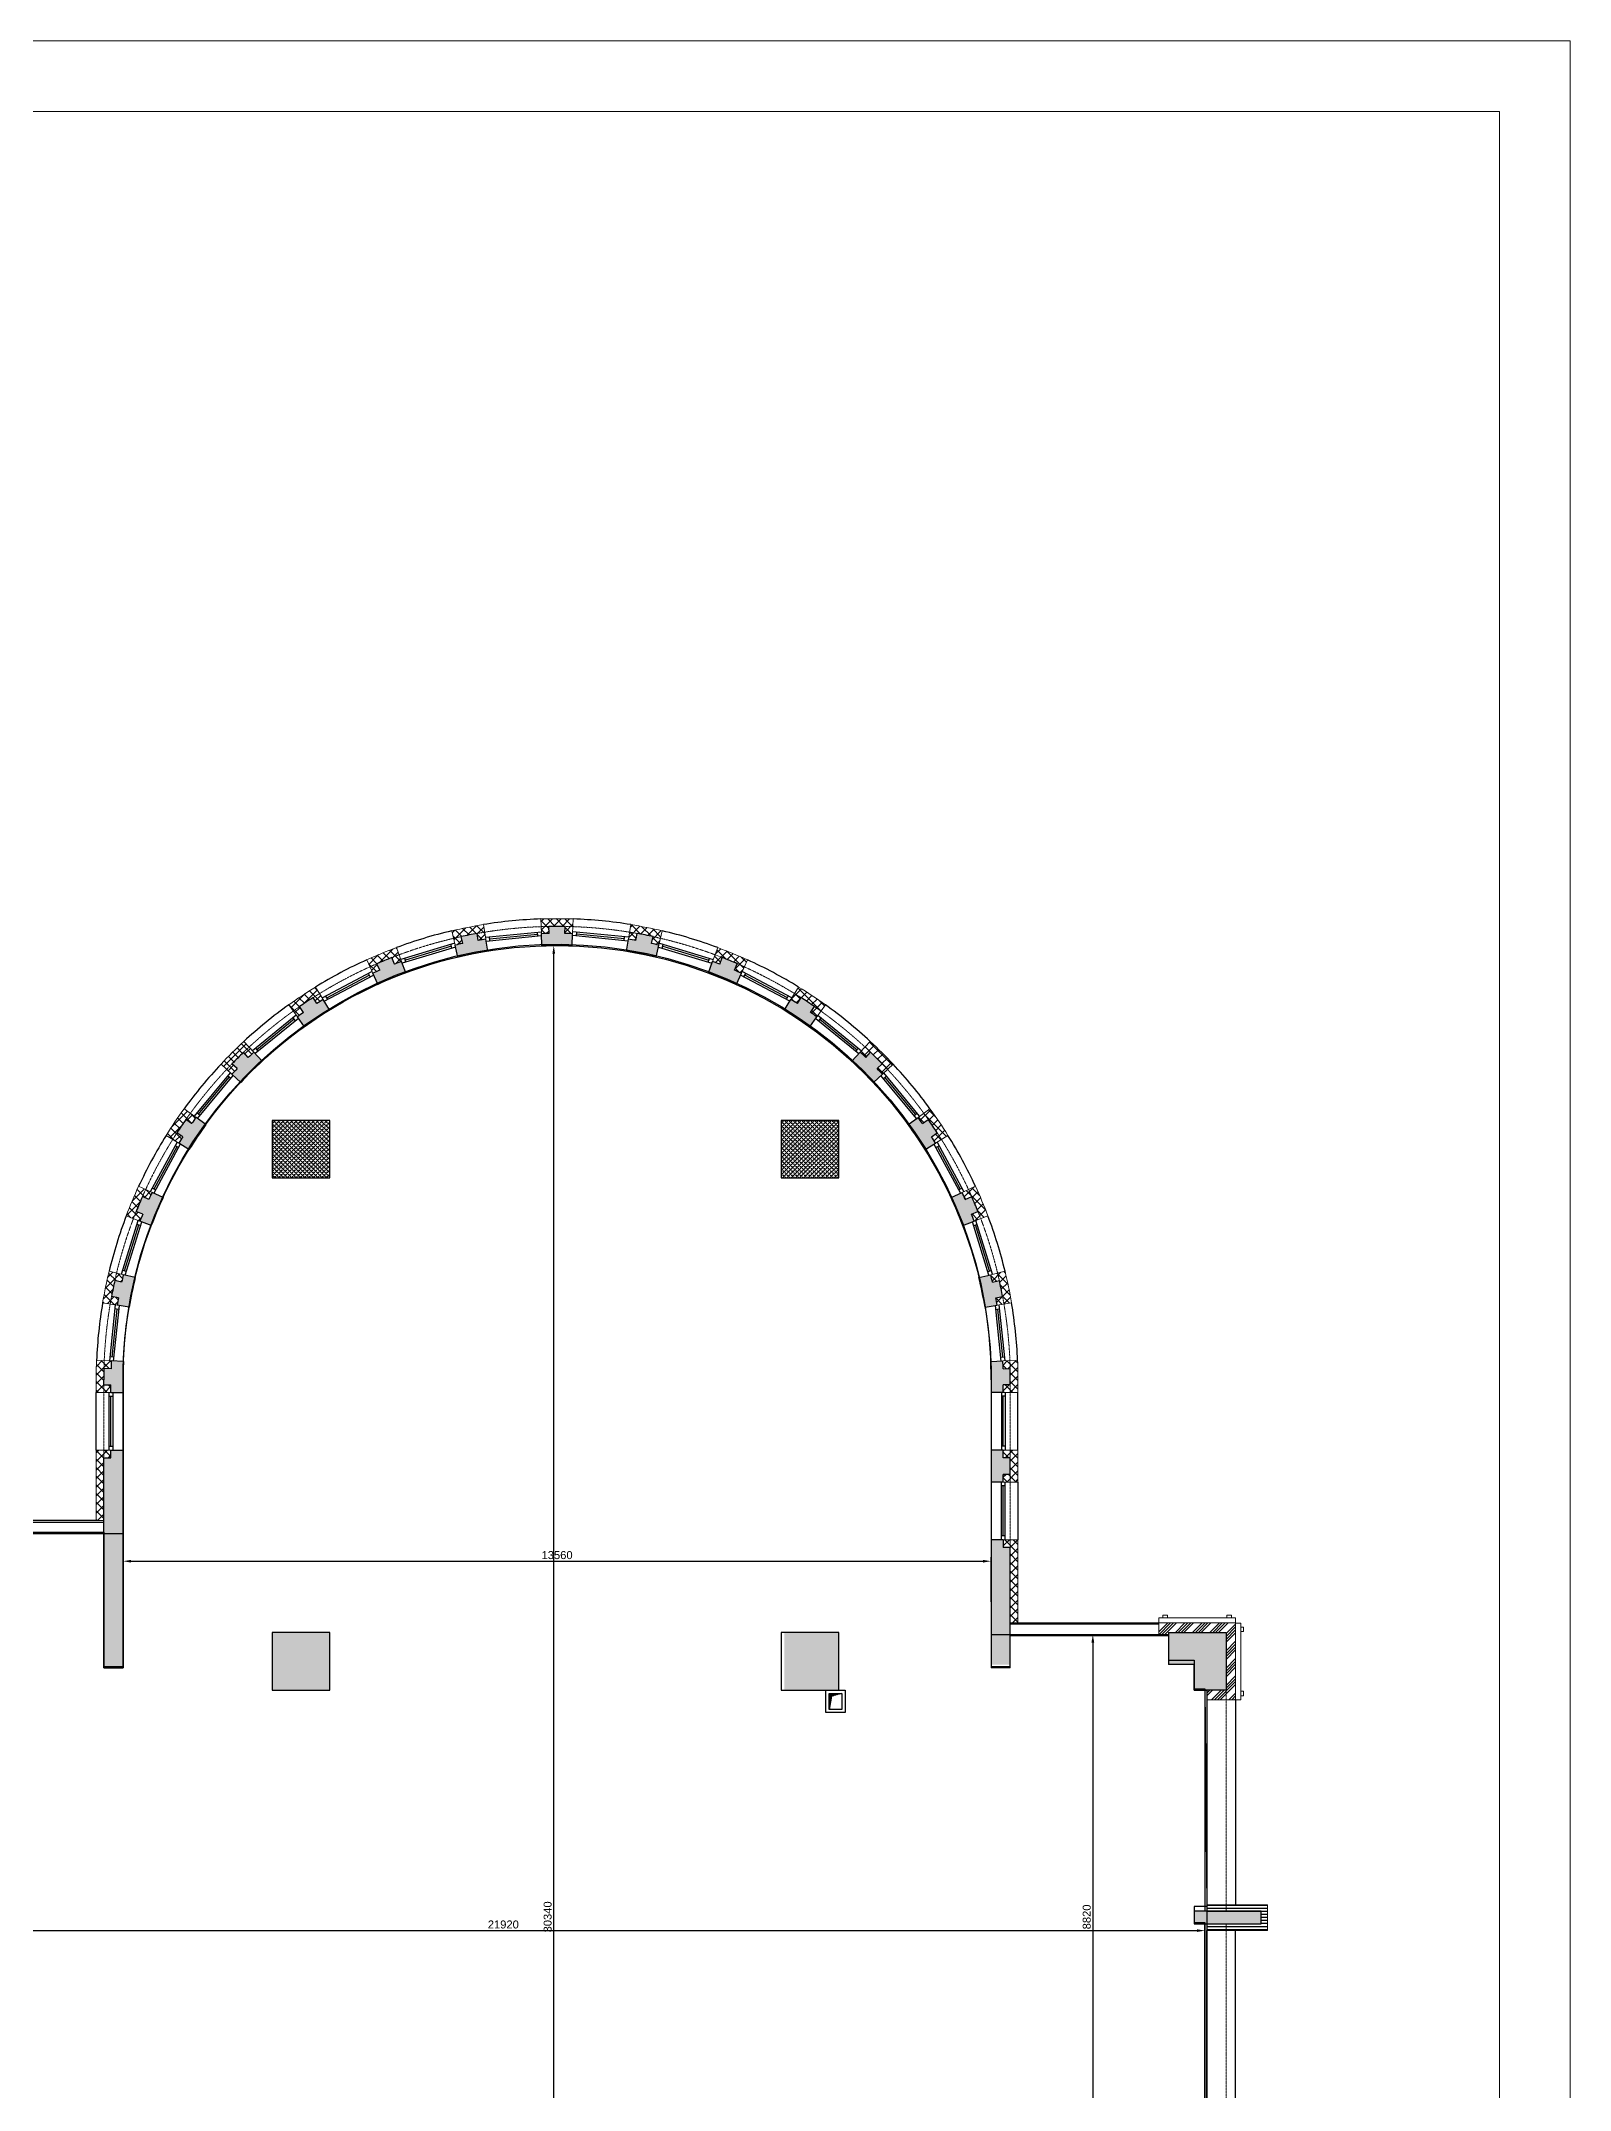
# Model space of a CAD drawing. Header units: millimetres. Extents: x 1175313 to 1258473, y 6259 to 65065.
# Drawn here: x 1234588 to 1258473, y 33063 to 65065 of the extents above; entities that cross this region are included whole.
import ezdxf

# ---------------------------------------------------------------- set-up
doc = ezdxf.new("R2010")
doc.units = ezdxf.units.MM
doc.linetypes.add('HIDDEN', pattern=[0.375, 0.25, -0.125])
for name, color, linetype in [('Baca', 7, 'Continuous'), ('Divar-komek', 7, 'Continuous'), ('Pencere', 7, 'Continuous'), ('plita 2', 7, 'Continuous'), ('Strixleme', 254, 'Continuous'), ('sutun1', 7, 'Continuous'), ('Tavan', 7, 'Continuous')]:
    doc.layers.add(name, color=color, linetype=linetype)
doc.layers.add('Fasad detali', color=37, linetype='Continuous', lineweight=20)
doc.layers.add('obl. mis', color=205, linetype='Continuous', lineweight=18)
doc.layers.add('obl. keramogranit', color=138, linetype='Continuous', lineweight=18, true_color=0x005252)
doc.layers.add('plita', color=182, linetype='Continuous', lineweight=5, true_color=0x3a07c5)
doc.styles.get("Standard").update_dxf_attribs({"font": 'arial.ttf'})
doc.dimstyles.new('ISO-25', dxfattribs={"dimscale": 50, "dimtxt": 2.5, "dimasz": 2.5, "dimexe": 1.25, "dimexo": 0.625, "dimtad": 1, "dimdec": 0, "dimtxsty": 'Standard', "dimcen": 2.5, "dimazin": 3, "dimtfac": 1, "dimtdec": 0, "dimtmove": 0, "dimatfit": 3})
pattern_1 = [(45, (1090324.994, 635036.17), (-33.6759605, 33.6759605), []), (45, (1090358.67, 635036.17), (-33.6759605, 33.6759605), [0, -47.625])]

# ---------------------------------------------------------------- blocks, each defined once
blk = doc.blocks.new('2')
at = {"layer": 'Fasad detali'}
for p, q in [((190494.6, -68361.7), (190494.6, -68353.7)), ((190614.6, -68361.7), (190614.6, -68353.7)), ((190494.6, -68361.7), (190614.6, -68361.7)), ((190501.1, -68361.7), (190501.1, -68365.7)), ((190501.1, -68365.7), (190508.1, -68365.7)), ((190508.1, -68361.7), (190508.1, -68365.7)), ((190601.1, -68361.7), (190601.1, -68365.7)), ((190601.1, -68365.7), (190608.1, -68365.7)), ((190608.1, -68361.7), (190608.1, -68365.7))]:
    blk.add_line(p, q, dxfattribs=at)
blk = doc.blocks.new('*D631')
at = {"color": 0, "lineweight": -2, "transparency": 16777216}
for p, q in [((1230850, 35488), (1230850, 35615)), ((1230975, 35553), (1252645, 35553)), ((1252770, 35488), (1252770, 35615))]:
    blk.add_line(p, q, dxfattribs=at)
at = {"color": 0, "transparency": 16777216}
for points in [[(1230975, 35574), (1230975, 35532), (1230850, 35553)], [(1252645, 35574), (1252645, 35532), (1252770, 35553)]]:
    blk.add_solid(points, dxfattribs=at)
at = {"layer": 'Defpoints', "color": 0, "transparency": 16777216}
for p in [(1252770, 35553), (1230850, 35457), (1252770, 35457)]:
    blk.add_point(p, dxfattribs=at)
at = {"color": 0, "transparency": 16777216, "insert": (1241810, 35648), "char_height": 125, "attachment_point": 5}
blk.add_mtext('21920', dxfattribs=at)
blk = doc.blocks.new('*D632')
at = {"color": 0, "lineweight": -2, "transparency": 16777216}
for p, q in [((1242619, 50937), (1242535, 50937)), ((1242598, 20722), (1242598, 50812)), ((1242619, 20597), (1242535, 20597))]:
    blk.add_line(p, q, dxfattribs=at)
at = {"color": 0, "transparency": 16777216}
for points in [[(1242577, 50812), (1242619, 50812), (1242598, 50937)], [(1242577, 20722), (1242619, 20722), (1242598, 20597)]]:
    blk.add_solid(points, dxfattribs=at)
at = {"layer": 'Defpoints', "color": 0, "transparency": 16777216}
for p in [(1242598, 50937), (1242650, 50937), (1242650, 20597)]:
    blk.add_point(p, dxfattribs=at)
at = {"color": 0, "transparency": 16777216, "insert": (1242503, 35767), "char_height": 125, "attachment_point": 5, "rotation": 90}
blk.add_mtext('30340', dxfattribs=at)
blk = doc.blocks.new('*D633')
at = {"color": 0, "lineweight": -2, "transparency": 16777216}
for p, q in [((1235870, 40711), (1235870, 41384)), ((1235995, 41322), (1249305, 41322)), ((1249430, 40688), (1249430, 41384))]:
    blk.add_line(p, q, dxfattribs=at)
at = {"color": 0, "transparency": 16777216}
for points in [[(1235995, 41343), (1235995, 41301), (1235870, 41322)], [(1249305, 41343), (1249305, 41301), (1249430, 41322)]]:
    blk.add_solid(points, dxfattribs=at)
at = {"layer": 'Defpoints', "color": 0, "transparency": 16777216}
for p in [(1249430, 41322), (1235870, 40680), (1249430, 40657)]:
    blk.add_point(p, dxfattribs=at)
at = {"color": 0, "transparency": 16777216, "insert": (1242650, 41417), "char_height": 125, "attachment_point": 5}
blk.add_mtext('13560', dxfattribs=at)
blk = doc.blocks.new('*D641')
at = {"color": 0, "lineweight": -2, "transparency": 16777216}
for p, q in [((1250996, 40177), (1251081, 40177)), ((1251019, 40052), (1251019, 31482)), ((1250846, 31357), (1251081, 31357))]:
    blk.add_line(p, q, dxfattribs=at)
at = {"color": 0, "transparency": 16777216}
for points in [[(1250998, 40052), (1251040, 40052), (1251019, 40177)], [(1250998, 31482), (1251040, 31482), (1251019, 31357)]]:
    blk.add_solid(points, dxfattribs=at)
at = {"layer": 'Defpoints', "color": 0, "transparency": 16777216}
for p in [(1250965, 40177), (1250815, 31357), (1251019, 31357)]:
    blk.add_point(p, dxfattribs=at)
at = {"color": 0, "transparency": 16777216, "insert": (1250924, 35767), "char_height": 125, "attachment_point": 5, "rotation": 90}
blk.add_mtext('8820', dxfattribs=at)

msp = doc.modelspace()

# ---------------------------------------------------------------- hatches: boundary and pattern name
at = {"layer": 'Baca', "linetype": 'ByBlock'}
h = msp.add_hatch(dxfattribs=at)
h.set_pattern_fill('ANSI31', color=256, scale=5, style=0)
h.set_pattern_definition([(45, (1090324.994, -128213.829), (-11.2253202, 11.2253202), [])])
h.paths.add_polyline_path([(1246937.3, 39212.8), (1247089.9, 39257.2), (1246899.9, 39257.2), (1246899.9, 39007.2)])
at = {"layer": 'Strixleme'}
h = msp.add_hatch(dxfattribs=at)
h.set_pattern_fill('ANSI37', color=256, scale=30, style=0)
h.set_pattern_definition([(45, (1090324.99, 705036.17), (-67.351921, 67.351921), []), (135, (1090324.99, 705036.17), (-67.351921, -67.351921), [])])
h.paths.add_polyline_path([(1235686, 44449.1), (1235456.2, 44458.7, 0.0104721), (1235449.9, 44157.2), (1235449.9, 43957.2), (1235679.9, 43957.2), (1235679.9, 44077.2), (1235569.9, 44077.2), (1235569.9, 44157.2, -0.0062332), (1235572.1, 44333.7), (1235682, 44329.1, -0.0043055)])
h.paths.add_polyline_path([(1236173.4, 47017.6), (1236273.3, 46971.4, -0.0043044), (1236322.7, 47080.8), (1236113.9, 47177.3, 0.017455), (1235919.2, 46714), (1236134.2, 46632.3, -0.0043044), (1236177.8, 46744.1), (1236074.9, 46783.2, -0.0089785)])
h.paths.add_polyline_path([(1249185.9, 47177.3), (1248977.1, 47080.8, -0.0043044), (1249026.5, 46971.4), (1249126.4, 47017.6, -0.0089785), (1249224.9, 46783.2), (1249122.1, 46744.1, -0.0043044), (1249165.7, 46632.3), (1249380.7, 46714, 0.017455)])
h.paths.add_polyline_path([(1235679.9, 43057.2), (1235449.9, 43057.2), (1235449.9, 42557.2), (1235449.9, 41957.2), (1235569.9, 41957.2), (1235569.9, 42937.2), (1235679.9, 42937.2)])
h.paths.add_polyline_path([(1235875.4, 45796.2), (1235651.8, 45850.2, 0.0174551), (1235550.8, 45358), (1235777.5, 45319.6, -0.0043044), (1235798.6, 45437.7), (1235690.1, 45456.1, -0.0089786), (1235741.2, 45705.2), (1235848.1, 45679.3, -0.0043044)])
h.paths.add_polyline_path([(1236825, 48389.3, 0.0174551), (1236544, 47972.6), (1236739, 47850.8, -0.0043044), (1236803.5, 47952), (1236710.2, 48010.3, -0.0089786), (1236852.4, 48221.1), (1236941.4, 48156.4, -0.0043044), (1237011.1, 48254.1)])
h.paths.add_polyline_path([(1237752.1, 49269.8), (1237826.9, 49189, -0.0043044), (1237914.2, 49271.3), (1237757.9, 49440.1, 0.017455), (1237401.3, 49086), (1237569, 48928.5, -0.0043044), (1237651.9, 49015.3), (1237571.7, 49090.6, -0.0089785)])
h.paths.add_polyline_path([(1238877.2, 50289.7, 0.0174552), (1238458.6, 50011.6), (1238592.5, 49824.5, -0.0043044), (1238690.7, 49893.6), (1238626.7, 49983, -0.0089786), (1238838.4, 50123.7), (1238896.1, 50030, -0.0043044), (1238997.7, 50093.8)])
h.paths.add_polyline_path([(1240140.2, 50905.7, 0.0174551), (1239675.6, 50714.2), (1239770.6, 50504.7, -0.0043044), (1239880.3, 50553.3), (1239834.8, 50653.5, -0.0089785), (1240069.9, 50750.4), (1240108.3, 50647.3, -0.0043044), (1240220.4, 50690.1)])
h.paths.add_polyline_path([(1241498.8, 51264.6, 0.0174552), (1241005.8, 51167), (1241058.3, 50943.1, -0.0043044), (1241175.4, 50969.5), (1241150.3, 51076.6, -0.0089786), (1241399.7, 51126), (1241417.3, 51017.4, -0.0043044), (1241535.6, 51037.6)])
h.paths.add_polyline_path([(1242901.2, 51352.9, 0.0174551), (1242398.7, 51352.9), (1242406.7, 51123, -0.0043044), (1242526.6, 51126.1), (1242522.8, 51236.1, -0.0089786), (1242777.1, 51236.1), (1242773.2, 51126.1, -0.0043044), (1242893.2, 51123)])
h.paths.add_polyline_path([(1244294.1, 51167, 0.0174552), (1243801.1, 51264.6), (1243764.3, 51037.6, -0.0043044), (1243882.6, 51017.4), (1243900.2, 51126, -0.0089786), (1244149.6, 51076.6), (1244124.5, 50969.5, -0.0043044), (1244241.5, 50943.1)])
h.paths.add_polyline_path([(1245159.7, 50905.7), (1245079.5, 50690.1, -0.0043044), (1245191.6, 50647.3), (1245229.9, 50750.4, -0.0089785), (1245465, 50653.5), (1245419.6, 50553.3, -0.0043044), (1245529.3, 50504.7), (1245624.3, 50714.2, 0.0174551)])
h.paths.add_polyline_path([(1246841.2, 50011.6, 0.0174552), (1246422.6, 50289.7), (1246302.1, 50093.8, -0.0043044), (1246403.8, 50030), (1246461.4, 50123.7, -0.0089786), (1246673.2, 49983), (1246609.2, 49893.6, -0.0043044), (1246707.3, 49824.5)])
h.paths.add_polyline_path([(1247898.5, 49086, 0.017455), (1247541.9, 49440.1), (1247385.6, 49271.3, -0.0043044), (1247473, 49189), (1247547.7, 49269.8, -0.0089785), (1247728.1, 49090.6), (1247648, 49015.3, -0.0043044), (1247730.8, 48928.5)])
h.paths.add_polyline_path([(1248474.9, 48389.3), (1248288.8, 48254.1, -0.0043044), (1248358.5, 48156.4), (1248447.5, 48221.1, -0.0089786), (1248589.7, 48010.3), (1248496.4, 47952, -0.0043044), (1248560.8, 47850.8), (1248755.9, 47972.6, 0.0174551)])
h.paths.add_polyline_path([(1249648.1, 45850.2), (1249424.5, 45796.2, -0.0043044), (1249451.7, 45679.3), (1249558.6, 45705.2, -0.0089786), (1249609.8, 45456.1), (1249501.3, 45437.7, -0.0043044), (1249522.3, 45319.6), (1249749.1, 45358, 0.0174551)])
h.paths.add_polyline_path([(1249849.9, 44157.2, 0.0104717), (1249843.6, 44458.7), (1249613.8, 44449.1, -0.0043055), (1249617.8, 44329.1), (1249727.7, 44333.7, -0.0062327), (1249729.9, 44157.2), (1249729.9, 44077.2), (1249619.9, 44077.2), (1249619.9, 43957.2), (1249849.9, 43957.2)])
h.paths.add_polyline_path([(1249849.9, 43057.2), (1249619.9, 43057.2), (1249619.9, 42937.2), (1249729.9, 42937.2), (1249729.9, 42677.2), (1249619.9, 42677.2), (1249619.9, 42557.2), (1249849.9, 42557.2)])
h.paths.add_polyline_path([(1249849.9, 41657.2), (1249619.9, 41657.2), (1249619.9, 41537.2), (1249729.9, 41537.2), (1249729.9, 40357.2), (1249849.9, 40357.2)])
at = {"layer": 'Strixleme', "linetype": 'ByBlock'}
h = msp.add_hatch(dxfattribs=at)
h.set_pattern_fill('SACNCR', color=256, scale=20, style=0)
h.set_pattern_definition(pattern_1)
h.paths.add_polyline_path([(1235869.9, 39757.2), (1235569.9, 39757.2), (1235569.9, 39657.2), (1235869.9, 39657.2)])
edge = h.paths.add_edge_path()
edge.add_arc((1242649.9, 44157.2), 6970, 88.00001, 88.9865)
edge.add_line((1242773.2, 51126.1), (1242777.1, 51236.1))
edge.add_arc((1242649.9, 44157.2), 7080, 88.97117, 91.02885)
edge.add_line((1242522.8, 51236.1), (1242526.6, 51126.1))
edge.add_arc((1242649.9, 44157.2), 6970, 91.01352, 92.00001)
edge.add_line((1242406.7, 51123), (1242413.3, 50933.1))
edge.add_arc((1242649.9, 44157.2), 6780, 88.00001, 92.00001, ccw=False)
edge.add_line((1242886.5, 50933.1), (1242893.2, 51123))
edge = h.paths.add_edge_path()
edge.add_line((1239097.3, 49931.9), (1238997.7, 50093.8))
edge.add_arc((1242649.9, 44157.2), 6970, 121.60006, 122.58655)
edge.add_line((1238896.1, 50030), (1238838.4, 50123.7))
edge.add_arc((1242649.9, 44157.2), 7080, 122.57122, 124.62892)
edge.add_line((1238626.7, 49983), (1238690.7, 49893.6))
edge.add_arc((1242649.9, 44157.2), 6970, 124.61359, 125.60008)
edge.add_line((1238592.5, 49824.5), (1238703.1, 49670.1))
edge.add_arc((1242649.9, 44157.2), 6780, 121.60006, 125.60008, ccw=False)
edge = h.paths.add_edge_path()
edge.add_line((1240286.6, 50512), (1240220.4, 50690.1))
edge.add_arc((1242649.9, 44157.2), 6970, 110.40007, 111.38656)
edge.add_line((1240108.3, 50647.3), (1240069.9, 50750.4))
edge.add_arc((1242649.9, 44157.2), 7080, 111.37123, 113.42891)
edge.add_line((1239834.8, 50653.5), (1239880.3, 50553.3))
edge.add_arc((1242649.9, 44157.2), 6970, 113.41358, 114.40007)
edge.add_line((1239770.6, 50504.7), (1239849.1, 50331.7))
edge.add_arc((1242649.9, 44157.2), 6780, 110.40007, 114.40007, ccw=False)
edge = h.paths.add_edge_path()
edge.add_arc((1242649.9, 44157.2), 6970, 99.20005, 100.18654)
edge.add_line((1241417.3, 51017.4), (1241399.7, 51126))
edge.add_arc((1242649.9, 44157.2), 7080, 100.17121, 102.22891)
edge.add_line((1241150.3, 51076.6), (1241175.4, 50969.5))
edge.add_arc((1242649.9, 44157.2), 6970, 102.21358, 103.20007)
edge.add_line((1241058.3, 50943.1), (1241101.7, 50758.1))
edge.add_arc((1242649.9, 44157.2), 6780, 99.20005, 103.20008, ccw=False)
edge.add_line((1241565.9, 50850), (1241535.6, 51037.6))
h.paths.add_polyline_path([(1235869.9, 43057.2), (1235679.9, 43057.2), (1235679.9, 42937.2), (1235569.9, 42937.2), (1235569.9, 39757.2), (1235869.9, 39757.2)])
edge = h.paths.add_edge_path()
edge.add_line((1235875.9, 44441.1), (1235686, 44449.1))
edge.add_arc((1242649.9, 44157.2), 6970, 177.60041, 178.5869)
edge.add_line((1235682, 44329.1), (1235572.1, 44333.7))
edge.add_arc((1242649.9, 44157.2), 7080, 178.57158, 180)
edge.add_line((1235569.9, 44157.2), (1235569.9, 44077.2))
edge.add_line((1235569.9, 44077.2), (1235679.9, 44077.2))
edge.add_line((1235679.9, 44077.2), (1235679.9, 43957.2))
edge.add_line((1235679.9, 43957.2), (1235869.9, 43957.2))
edge.add_line((1235869.9, 43957.2), (1235869.9, 44157.2))
edge.add_arc((1242649.9, 44157.2), 6780, 177.60041, 180, ccw=False)
edge = h.paths.add_edge_path()
edge.add_line((1236060, 45751.5), (1235875.4, 45796.2))
edge.add_arc((1242649.9, 44157.2), 6970, 166.40012, 167.38661)
edge.add_line((1235848.1, 45679.3), (1235741.2, 45705.2))
edge.add_arc((1242649.9, 44157.2), 7080, 167.37128, 169.42897)
edge.add_line((1235690.1, 45456.1), (1235798.6, 45437.7))
edge.add_arc((1242649.9, 44157.2), 6970, 169.41365, 170.40014)
edge.add_line((1235777.5, 45319.6), (1235964.9, 45287.9))
edge.add_arc((1242649.9, 44157.2), 6780, 166.40013, 170.40014, ccw=False)
edge = h.paths.add_edge_path()
edge.add_line((1236495.2, 47001.1), (1236322.7, 47080.8))
edge.add_arc((1242649.9, 44157.2), 6970, 155.20015, 156.18664)
edge.add_line((1236273.3, 46971.4), (1236173.4, 47017.6))
edge.add_arc((1242649.9, 44157.2), 7080, 156.17131, 158.22898)
edge.add_line((1236074.9, 46783.2), (1236177.8, 46744.1))
edge.add_arc((1242649.9, 44157.2), 6970, 158.21365, 159.20014)
edge.add_line((1236134.2, 46632.3), (1236311.8, 46564.8))
edge.add_arc((1242649.9, 44157.2), 6780, 155.20015, 159.20015, ccw=False)
edge = h.paths.add_edge_path()
edge.add_line((1237164.8, 48142.4), (1237011.1, 48254.1))
edge.add_arc((1242649.9, 44157.2), 6970, 144.00015, 144.98664)
edge.add_line((1236941.4, 48156.4), (1236852.4, 48221.1))
edge.add_arc((1242649.9, 44157.2), 7080, 144.97131, 147.029)
edge.add_line((1236710.2, 48010.3), (1236803.5, 47952))
edge.add_arc((1242649.9, 44157.2), 6970, 147.01368, 148.00016)
edge.add_line((1236739, 47850.8), (1236900.2, 47750.1))
edge.add_arc((1242649.9, 44157.2), 6780, 144.00015, 148.00017, ccw=False)
edge = h.paths.add_edge_path()
edge.add_line((1238043.3, 49131.9), (1237914.2, 49271.3))
edge.add_arc((1242649.9, 44157.2), 6970, 132.80012, 133.78661)
edge.add_line((1237826.9, 49189), (1237752.1, 49269.8))
edge.add_arc((1242649.9, 44157.2), 7080, 133.77128, 135.82895)
edge.add_line((1237571.7, 49090.6), (1237651.9, 49015.3))
edge.add_arc((1242649.9, 44157.2), 6970, 135.81362, 136.80011)
edge.add_line((1237569, 48928.5), (1237707.5, 48798.5))
edge.add_arc((1242649.9, 44157.2), 6780, 132.80012, 136.80012, ccw=False)
h = msp.add_hatch(dxfattribs=at)
h.set_pattern_fill('SACNCR', color=256, scale=20, style=0)
h.set_pattern_definition(pattern_1)
h.paths.add_polyline_path([(1249729.9, 39757.2), (1249429.9, 39757.2), (1249429.9, 39707.2), (1249729.9, 39707.2)])
h.paths.add_polyline_path([(1246202.6, 49931.9), (1246302.1, 50093.8, -0.0043044), (1246403.8, 50030), (1246461.4, 50123.7, -0.0089786), (1246673.2, 49983), (1246609.2, 49893.6, -0.0043044), (1246707.3, 49824.5), (1246596.7, 49670.1, 0.0174552)])
h.paths.add_polyline_path([(1245013.3, 50512), (1245079.5, 50690.1, -0.0043044), (1245191.6, 50647.3), (1245229.9, 50750.4, -0.0089785), (1245465, 50653.5), (1245419.6, 50553.3, -0.0043044), (1245529.3, 50504.7), (1245450.8, 50331.7, 0.0174551)])
h.paths.add_polyline_path([(1243764.3, 51037.6, -0.0043044), (1243882.6, 51017.4), (1243900.2, 51126, -0.0089786), (1244149.6, 51076.6), (1244124.5, 50969.5, -0.0043044), (1244241.5, 50943.1), (1244198.2, 50758.1, 0.0174552), (1243733.9, 50850)])
h.paths.add_polyline_path([(1249424, 44441.1), (1249613.8, 44449.1, -0.0043044), (1249617.8, 44329.1), (1249727.7, 44333.7, -0.0062327), (1249729.9, 44157.2), (1249729.9, 44077.2), (1249619.9, 44077.2), (1249619.9, 43957.2), (1249429.9, 43957.2), (1249429.9, 44157.2, 0.0104706)])
h.paths.add_polyline_path([(1249239.8, 45751.5), (1249424.5, 45796.2, -0.0043044), (1249451.7, 45679.3), (1249558.6, 45705.2, -0.0089786), (1249609.8, 45456.1), (1249501.3, 45437.7, -0.0043044), (1249522.3, 45319.6), (1249335, 45287.9, 0.0174551)])
h.paths.add_polyline_path([(1248804.7, 47001.1), (1248977.1, 47080.8, -0.0043044), (1249026.5, 46971.4), (1249126.4, 47017.6, -0.0089785), (1249224.9, 46783.2), (1249122.1, 46744.1, -0.0043044), (1249165.7, 46632.3), (1248988.1, 46564.8, 0.017455)])
h.paths.add_polyline_path([(1248135.1, 48142.4), (1248288.8, 48254.1, -0.0043044), (1248358.5, 48156.4), (1248447.5, 48221.1, -0.0089786), (1248589.7, 48010.3), (1248496.4, 47952, -0.0043044), (1248560.8, 47850.8), (1248399.7, 47750.1, 0.0174551)])
h.paths.add_polyline_path([(1247256.6, 49131.9), (1247385.6, 49271.3, -0.0043044), (1247473, 49189), (1247547.7, 49269.8, -0.0089785), (1247728.1, 49090.6), (1247648, 49015.3, -0.0043044), (1247730.8, 48928.5), (1247592.3, 48798.5, 0.017455)])
h.paths.add_polyline_path([(1249429.9, 42557.2), (1249619.9, 42557.2), (1249619.9, 42677.2), (1249729.9, 42677.2), (1249729.9, 42937.2), (1249619.9, 42937.2), (1249619.9, 43057.2), (1249429.9, 43057.2)])
h.paths.add_polyline_path([(1249619.9, 41657.2), (1249429.9, 41657.2), (1249429.9, 39757.2), (1249729.9, 39757.2), (1249729.9, 41537.2), (1249619.9, 41537.2)])
at = {"layer": 'Strixleme'}
h = msp.add_hatch(dxfattribs=at)
h.set_pattern_fill('SACNCR', color=256, scale=20, style=0)
h.set_pattern_definition([(135, (1338974.86, 215036.17), (33.67596, 33.67596), []), (135, (1338941.186, 215036.17), (33.67596, 33.67596), [0, -47.625])])
h.paths.add_polyline_path([(1238199.9, 47307.2), (1238199.9, 48207.2), (1239099.9, 48207.2), (1239099.9, 47307.2)])
h = msp.add_hatch(dxfattribs=at)
h.set_pattern_fill('SACNCR', color=256, scale=20, style=0)
h.set_pattern_definition([(225, (1346974.86, -143521.7), (33.67596, -33.67596), []), (225, (1346941.186, -143521.7), (33.67596, -33.67596), [0, -47.625])])
h.paths.add_polyline_path([(1246149.9, 47307.2), (1247049.9, 47307.2), (1247049.9, 48207.2), (1246149.9, 48207.2)])
h = msp.add_hatch(dxfattribs=at)
h.set_pattern_fill('ANSI34', color=256, scale=10, style=0)
h.set_pattern_definition([(45, (1090325, 705036.17), (-134.70384, 134.70384), []), (45, (1090369.9, 705036.17), (-134.70384, 134.70384), []), (45, (1090414.8, 705036.17), (-134.70384, 134.70384), []), (45, (1090459.7, 705036.17), (-134.70384, 134.70384), [])])
h.paths.add_polyline_path([(1253249.9, 40357.2), (1252049.9, 40357.2), (1252049.9, 40157.2), (1252199.9, 40157.2), (1252199.9, 40207.2), (1253099.9, 40207.2), (1253099.9, 39307.2), (1252799.9, 39307.2), (1252799.9, 39157.2), (1253249.9, 39157.2)])
h.paths.add_polyline_path([(1253249.9, 32357.2), (1252799.9, 32357.2), (1252799.9, 32207.2), (1253099.9, 32207.2), (1253099.9, 31307.2), (1252199.9, 31307.2), (1252199.9, 31357.2), (1252049.9, 31357.2), (1252049.9, 31157.2), (1253249.9, 31157.2)])
h = msp.add_hatch(dxfattribs=at)
h.set_pattern_fill('SACNCR', color=256, scale=20, style=0)
h.set_pattern_definition(pattern_1)
h.paths.add_polyline_path([(1239099.9, 40207.2), (1238199.9, 40207.2), (1238199.9, 39307.2), (1239099.9, 39307.2)])
h.paths.add_polyline_path([(1239099.9, 32207.2), (1238199.9, 32207.2), (1238199.9, 31307.2), (1239099.9, 31307.2)])
h = msp.add_hatch(dxfattribs=at)
h.set_pattern_fill('SACNCR', color=256, scale=20, style=0)
h.set_pattern_definition(pattern_1)
h.paths.add_polyline_path([(1246199.9, 31307.2), (1247049.9, 31307.2), (1247049.9, 32207.2), (1246199.9, 32207.2)])
h.paths.add_polyline_path([(1246199.9, 39307.2), (1247049.9, 39307.2), (1247049.9, 40207.2), (1246199.9, 40207.2)])
h = msp.add_hatch(dxfattribs=at)
h.set_pattern_fill('SACNCR', color=256, scale=20, style=0)
h.set_pattern_definition([(45, (1090324.994, 285036.17), (-33.6759605, 33.6759605), []), (45, (1090358.67, 285036.17), (-33.6759605, 33.6759605), [0, -47.625])])
h.paths.add_polyline_path([(1252599.9, 39707.2), (1252599.9, 39307.2), (1253099.9, 39307.2), (1253099.9, 40207.2), (1252199.9, 40207.2), (1252199.9, 39707.2)])
h.paths.add_polyline_path([(1252199.9, 31807.2), (1252599.9, 31807.2), (1252599.9, 32207.2), (1253099.9, 32207.2), (1253099.9, 31307.2), (1252199.9, 31307.2)])
h.paths.add_polyline_path([(1252599.9, 35857.2), (1252599.9, 35657.2), (1253649.9, 35657.2), (1253649.9, 35857.2)])
h = msp.add_hatch(dxfattribs=at)
h.set_pattern_fill('LINE', color=256, scale=15, style=0)
h.set_pattern_definition([(0, (1090324.994, 705036.17), (0, 47.625), [])])
h.paths.add_polyline_path([(1253749.9, 35957.2), (1252799.9, 35957.2), (1252799.9, 35857.2), (1253649.9, 35857.2), (1253649.9, 35657.2), (1252799.9, 35657.2), (1252799.9, 35557.2), (1253749.9, 35557.2)])

# ---------------------------------------------------------------- linework, layer by layer
at = {"color": 251, "lineweight": 5, "true_color": 0x636466}
msp.add_lwpolyline([(1175313.3, 6258.6), (1258473.3, 6258.6), (1258473.3, 65064.6), (1175313.3, 65064.6), (1175313.3, 6258.6)], dxfattribs=at)
msp.add_lwpolyline([(1176413.3, 7358.6), (1257373.3, 7358.6), (1257373.3, 63964.6), (1176413.3, 63964.6)], close=True, dxfattribs=at)
at = {"color": 1, "lineweight": 30}
msp.add_lwpolyline([(1230714.9, 48257.2), (1230714.9, 48757.2), (1232649.9, 48757.2), (1232649.9, 41757.2), (1235872.5, 41753.2), (1235869.9, 44157.3, -0.414843), (1242649.9, 50937.2, -0.4135829), (1249429.9, 44157.3), (1249429.9, 40177.2), (1252199.9, 40177.2), (1252199.9, 39777.2), (1252599.9, 39777.2), (1252599.9, 39307.2), (1252799.9, 39307.2), (1252799.9, 32207.2)], format="xyb", dxfattribs=at)
at = {"layer": 'Baca', "linetype": 'ByBlock'}
msp.add_lwpolyline([(1247099.9, 39257.2), (1246937.3, 39212.8), (1246899.9, 39007.2)], dxfattribs=at)
at = {"layer": 'Divar-komek'}
for p, q in [((1235449.9, 43057.2), (1235449.9, 43957.2)), ((1249849.9, 43057.2), (1249849.9, 43957.2)), ((1249849.9, 42557.2), (1249849.9, 41657.2)), ((1253249.9, 39157.2), (1253249.9, 35957.2)), ((1253249.9, 32357.2), (1253249.9, 35557.2))]:
    msp.add_line(p, q, dxfattribs=at)
for centre, radius, start, end in [((1242649.9, 44157.2), 7200, 92.00001, 99.20005), ((1242649.9, 44157.2), 7200, 80.79995, 87.99999), ((1242649.9, 44157.2), 7200, 103.20008, 110.40012), ((1242649.9, 44157.2), 7200, 69.59988, 76.79992), ((1242649.9, 44157.2), 7200, 114.40002, 121.60007), ((1242649.9, 44157.2), 7200, 58.39993, 65.59998), ((1242649.9, 44157.2), 7200, 125.59993, 132.79998), ((1242649.9, 44157.2), 7200, 47.20002, 54.40007), ((1242649.9, 44157.2), 7200, 136.79988, 143.99992), ((1242649.9, 44157.2), 7200, 36.00008, 43.20012), ((1242649.9, 44157.2), 6970, 136.79988, 136.79997), ((1242649.9, 44157.2), 6970, 43.20003, 43.20012), ((1242649.9, 44157.3), 7200, 148.0004, 155.20044), ((1242649.9, 44157.3), 7200, 24.79956, 31.9996), ((1242649.9, 44157.3), 7200, 159.20034, 166.40038), ((1242649.9, 44157.3), 7200, 13.59962, 20.79966), ((1242649.9, 44157.3), 6970, 166.40027, 166.40038), ((1242649.9, 44157.3), 6970, 13.59962, 13.59973), ((1242649.9, 44157.2), 7200, 170.40025, 177.6003), ((1242649.9, 44157.2), 7200, 2.3997, 9.59975), ((1242649.9, 44157.2), 6970, 177.60016, 177.6003), ((1242649.9, 44157.2), 6970, 2.3997, 2.39984)]:
    msp.add_arc(centre, radius, start, end, dxfattribs=at)
at = {"layer": 'obl. keramogranit'}
for p, q in [((1252049.9, 40357.2), (1253249.9, 40357.2)), ((1252049.9, 40357.2), (1252049.9, 40157.2)), ((1253249.9, 40357.2), (1253249.9, 39157.2)), ((1252049.9, 40157.2), (1252199.9, 40157.2)), ((1252799.9, 39157.2), (1252799.9, 39307.2)), ((1252799.9, 39157.2), (1253249.9, 39157.2)), ((1252799.9, 35957.2), (1253749.9, 35957.2)), ((1252799.9, 35857.2), (1252799.9, 35957.2)), ((1253749.9, 35557.2), (1253749.9, 35957.2)), ((1252799.9, 35657.2), (1252799.9, 35557.2)), ((1252799.9, 35557.2), (1253749.9, 35557.2))]:
    msp.add_line(p, q, dxfattribs=at)
at = {"layer": 'obl. mis'}
for p, q in [((1241498.8, 51264.6), (1241535.6, 51037.6)), ((1242406.7, 51123), (1242398.7, 51352.9)), ((1242893.2, 51123), (1242901.2, 51352.9)), ((1243801.1, 51264.6), (1243764.3, 51037.6)), ((1240220.4, 50690.1), (1240140.2, 50905.7)), ((1241005.8, 51167), (1241058.3, 50943.1)), ((1244294.1, 51167), (1244241.5, 50943.1)), ((1245079.5, 50690.1), (1245159.7, 50905.7)), ((1239675.6, 50714.2), (1239770.6, 50504.7)), ((1245624.3, 50714.2), (1245529.3, 50504.7)), ((1238997.7, 50093.8), (1238877.2, 50289.7)), ((1246302.1, 50093.8), (1246422.6, 50289.7)), ((1238458.6, 50011.6), (1238592.5, 49824.5)), ((1246841.2, 50011.6), (1246707.3, 49824.5)), ((1237914.2, 49271.3), (1237757.9, 49440.1)), ((1247385.6, 49271.3), (1247541.9, 49440.1)), ((1237569, 48928.5), (1237401.3, 49086)), ((1247730.8, 48928.5), (1247898.5, 49086)), ((1237011.1, 48254.1), (1236825, 48389.3)), ((1248288.8, 48254.1), (1248474.9, 48389.3)), ((1236544, 47972.6), (1236739, 47850.8)), ((1248755.9, 47972.6), (1248560.8, 47850.8)), ((1236313.6, 47085), (1236113.9, 47177.3)), ((1248986.2, 47085), (1249185.9, 47177.3)), ((1236134.2, 46632.3), (1235919.2, 46714)), ((1249165.7, 46632.3), (1249380.7, 46714)), ((1235651.8, 45850.2), (1235875.4, 45796.2)), ((1235665.9, 45908.6), (1235666.2, 45908.5)), ((1249648.1, 45850.2), (1249424.5, 45796.2)), ((1249633.9, 45908.6), (1249633.7, 45908.5)), ((1235550.8, 45358), (1235777.5, 45319.6)), ((1249749.1, 45358), (1249522.3, 45319.6)), ((1235459, 44518.7), (1235458.8, 44518.7)), ((1249840.9, 44518.7), (1249841.1, 44518.7)), ((1235686, 44449.1), (1235456.2, 44458.7)), ((1249613.8, 44449.1), (1249843.6, 44458.7)), ((1235449.9, 43957.2), (1235449.9, 44157.2)), ((1235679.9, 43957.2), (1235449.9, 43957.2)), ((1249619.9, 43957.2), (1249849.9, 43957.2)), ((1249849.9, 43957.2), (1249849.9, 44157.2)), ((1235449.9, 41957.2), (1235449.9, 43057.2)), ((1235449.9, 42557.2), (1235449.9, 43057.2)), ((1235449.9, 43057.2), (1235679.9, 43057.2)), ((1249849.9, 43057.2), (1249619.9, 43057.2)), ((1249849.9, 42557.2), (1249849.9, 43057.2)), ((1249849.9, 43057.2), (1249849.9, 42557.2)), ((1249849.9, 42557.2), (1249619.9, 42557.2)), ((1235449.9, 41957.2), (1235569.9, 41957.2)), ((1249619.9, 41657.2), (1249849.9, 41657.2)), ((1249849.9, 40357.2), (1249849.9, 41657.2)), ((1249849.9, 40357.2), (1249729.9, 40357.2))]:
    msp.add_line(p, q, dxfattribs=at)
for start, end in [(99.20005, 103.20007), (88.00001, 92.00001), (76.79993, 80.79995), (110.40007, 114.40007), (65.59993, 69.59993), (121.60006, 125.60008), (54.39992, 58.39994), (132.80011, 136.80011), (43.19989, 47.19989), (144.00014, 148.00016), (31.99984, 35.99986), (155.20014, 159.20014), (20.79986, 24.79986), (166.40012, 170.40013), (9.59987, 13.59988), (177.60015, 180.0001), (359.9999, 2.39985)]:
    msp.add_arc((1242649.9, 44157.2), 7200, start, end, dxfattribs=at)
at = {"layer": 'Pencere'}
for p, q in [((1241051.5, 50972.3), (1240209.9, 50718.2)), ((1241065.2, 50913.8), (1240230.8, 50661.9)), ((1240999.1, 50925.2), (1240279.6, 50707.9)), ((1241007.8, 50896.5), (1240990.4, 50953.9)), ((1241530.8, 51067.2), (1242405.6, 51153)), ((1241540.4, 51007.9), (1242407.7, 51092.9)), ((1241600.1, 51013.7), (1241594.2, 51073.5)), ((1241597.2, 51043.6), (1242345.1, 51116.9)), ((1242348.1, 51087.1), (1242342.2, 51146.8)), ((1243759.5, 51007.9), (1242892.1, 51092.9)), ((1243769.1, 51067.2), (1242894.2, 51153)), ((1242951.8, 51087.1), (1242957.7, 51146.8)), ((1243702.7, 51043.6), (1242954.7, 51116.9)), ((1243699.8, 51013.7), (1243705.6, 51073.5)), ((1244234.7, 50913.8), (1245069, 50661.9)), ((1244248.4, 50972.3), (1245089.9, 50718.2)), ((1244292.1, 50896.5), (1244309.4, 50953.9)), ((1244300.8, 50925.2), (1245020.3, 50707.9)), ((1240288.3, 50679.2), (1240270.9, 50736.7)), ((1245011.6, 50679.2), (1245028.9, 50736.7)), ((1238982, 50119.4), (1239758.2, 50532.1)), ((1239013.5, 50068.1), (1239783, 50477.3)), ((1239052.4, 50122.8), (1239716, 50475.6)), ((1239730.1, 50449.1), (1239701.9, 50502.1)), ((1246286.4, 50068.1), (1245516.8, 50477.3)), ((1246317.9, 50119.4), (1245541.7, 50532.1)), ((1245569.8, 50449.1), (1245598, 50502.1)), ((1246247.5, 50122.8), (1245583.9, 50475.6)), ((1239066.5, 50096.3), (1239038.3, 50149.3)), ((1246233.4, 50096.3), (1246261.6, 50149.3)), ((1238575, 49849), (1237893.8, 49293.4)), ((1238610, 49800.1), (1237934.6, 49249.3)), ((1238544.6, 49785.4), (1237962.1, 49310.4)), ((1238563.5, 49762.2), (1238525.6, 49808.7)), ((1246689.8, 49800.1), (1247365.2, 49249.3)), ((1246724.8, 49849), (1247406.1, 49293.4)), ((1246736.3, 49762.2), (1246774.3, 49808.7)), ((1246755.3, 49785.4), (1247337.7, 49310.4)), ((1237981.1, 49287.2), (1237943.2, 49333.6)), ((1247318.7, 49287.2), (1247356.7, 49333.6)), ((1236986.8, 48271.7), (1237547.1, 48949.1)), ((1237035.4, 48236.4), (1237590.9, 48907.9)), ((1237050.5, 48301.8), (1237529.6, 48880.8)), ((1237552.7, 48861.7), (1237506.5, 48900)), ((1248264.5, 48236.4), (1247708.9, 48907.9)), ((1247747.2, 48861.7), (1247793.4, 48900)), ((1248313.1, 48271.7), (1247752.8, 48949.1)), ((1248249.3, 48301.8), (1247770.3, 48880.8)), ((1237073.6, 48282.6), (1237027.4, 48320.9)), ((1248226.2, 48282.6), (1248272.4, 48320.9)), ((1236713.5, 47866.7), (1236295.4, 47093.4)), ((1236764.5, 47834.8), (1236350, 47068.2)), ((1236709.6, 47796.3), (1236352.1, 47135.2)), ((1236736, 47782), (1236683.2, 47810.6)), ((1248535.3, 47834.8), (1248949.8, 47068.2)), ((1248563.9, 47782), (1248616.7, 47810.6)), ((1248586.3, 47866.7), (1249004.4, 47093.4)), ((1248590.3, 47796.3), (1248947.7, 47135.2)), ((1236378.5, 47120.9), (1236325.7, 47149.5)), ((1248921.3, 47120.9), (1248974.1, 47149.5)), ((1235846.1, 45803.2), (1236106.1, 46643)), ((1235893.7, 45855.3), (1236115.9, 46573.2)), ((1235904.6, 45789.1), (1236162.3, 46621.6)), ((1236144.6, 46564.4), (1236087.2, 46582.1)), ((1249395.3, 45789.1), (1249137.6, 46621.6)), ((1249155.3, 46564.4), (1249212.6, 46582.1)), ((1249406.2, 45855.3), (1249184, 46573.2)), ((1249453.7, 45803.2), (1249193.8, 46643)), ((1235922.3, 45846.4), (1235865, 45864.2)), ((1249377.5, 45846.4), (1249434.9, 45864.2)), ((1235747.9, 45324.6), (1235656, 44450.3)), ((1235771.1, 45258), (1235692.5, 44510.6)), ((1235807.2, 45314.6), (1235716.1, 44447.8)), ((1235800.9, 45254.9), (1235741.2, 45261.2)), ((1249492.7, 45314.6), (1249583.8, 44447.8)), ((1249499, 45254.9), (1249558.6, 45261.2)), ((1249528.8, 45258), (1249607.3, 44510.6)), ((1249552, 45324.6), (1249643.8, 44450.3)), ((1235722.3, 44507.5), (1235662.7, 44513.7)), ((1249577.5, 44507.5), (1249637.2, 44513.7)), ((1235649.9, 43957.2), (1235649.9, 43057.2)), ((1235649.9, 43897.2), (1235709.9, 43897.2)), ((1235679.9, 43117.2), (1235679.9, 43897.2)), ((1235709.9, 43957.2), (1235709.9, 43057.2)), ((1249589.9, 43957.2), (1249589.9, 43057.2)), ((1249649.9, 43897.2), (1249589.9, 43897.2)), ((1249619.9, 43117.2), (1249619.9, 43897.2)), ((1249649.9, 43957.2), (1249649.9, 43057.2)), ((1235649.9, 43117.2), (1235709.9, 43117.2)), ((1249649.9, 43117.2), (1249589.9, 43117.2)), ((1249589.9, 41657.2), (1249589.9, 42557.2)), ((1249649.9, 42497.2), (1249589.9, 42497.2)), ((1249619.9, 41717.2), (1249619.9, 42497.2)), ((1249649.9, 41657.2), (1249649.9, 42557.2)), ((1235569.9, 41927.2), (1232819.9, 41927.2)), ((1235449.9, 41957.2), (1232849.9, 41957.2)), ((1249649.9, 41717.2), (1249589.9, 41717.2)), ((1252049.9, 40337.2), (1249729.9, 40337.2)), ((1249849.9, 40357.2), (1252049.9, 40357.2)), ((1252769.9, 39307.2), (1252769.9, 35857.2)), ((1252799.9, 39157.2), (1252799.9, 35957.2)), ((1252769.9, 32207.2), (1252769.9, 35657.2)), ((1252799.9, 32357.2), (1252799.9, 35557.2))]:
    msp.add_line(p, q, dxfattribs=at)
at = {"layer": 'plita', "linetype": 'HIDDEN', "ltscale": 5}
for p, q in [((1235569.9, 42937.2), (1235569.9, 44077.2)), ((1249729.9, 42937.2), (1249729.9, 44077.2)), ((1249729.9, 42677.2), (1249729.9, 41537.2)), ((1253099.9, 39307.2), (1253099.9, 35857.2)), ((1253099.9, 35657.2), (1253099.9, 32207.2))]:
    msp.add_line(p, q, dxfattribs=at)
for start, end in [(91.02883, 100.17121), (79.82879, 88.97117), (102.22891, 111.37123), (68.62877, 77.77109), (113.42891, 122.57122), (57.42878, 66.57109), (124.62892, 133.77128), (46.22872, 55.37108), (135.82895, 144.97131), (35.02869, 44.17105), (147.029, 156.17131), (23.82869, 32.971), (158.22898, 167.37128), (12.62872, 21.77102), (169.42897, 178.57158), (1.42842, 10.57103)]:
    msp.add_arc((1242649.9, 44157.2), 7080, start, end, dxfattribs=at)
at = {"layer": 'plita 2'}
for p, q in [((1235569.9, 41757.2), (1232649.9, 41757.2)), ((1252049.9, 40157.2), (1249729.9, 40157.2)), ((1246899.9, 39007.2), (1246899.9, 39257.2)), ((1246899.9, 39257.2), (1247099.9, 39257.2)), ((1247099.9, 39257.2), (1247099.9, 39007.2)), ((1247099.9, 39007.2), (1246899.9, 39007.2))]:
    msp.add_line(p, q, dxfattribs=at)
at = {"layer": 'sutun1'}
for p, q in [((1242526.6, 51126.1), (1242522.8, 51236.1)), ((1242773.2, 51126.1), (1242777.1, 51236.1)), ((1241101.7, 50758.1), (1241058.3, 50943.1)), ((1241175.4, 50969.5), (1241150.3, 51076.6)), ((1241417.3, 51017.4), (1241399.7, 51126)), ((1241565.9, 50850), (1241535.6, 51037.6)), ((1242413.3, 50933.1), (1242406.7, 51123)), ((1242886.5, 50933.1), (1242893.2, 51123)), ((1243733.9, 50850), (1243764.3, 51037.6)), ((1243882.6, 51017.4), (1243900.2, 51126)), ((1244124.5, 50969.5), (1244149.6, 51076.6)), ((1244198.2, 50758.1), (1244241.5, 50943.1)), ((1239880.3, 50553.3), (1239834.8, 50653.5)), ((1240108.3, 50647.3), (1240069.9, 50750.4)), ((1240286.6, 50512), (1240220.4, 50690.1)), ((1245013.3, 50512), (1245079.5, 50690.1)), ((1245191.6, 50647.3), (1245229.9, 50750.4)), ((1245419.6, 50553.3), (1245465, 50653.5)), ((1239849.1, 50331.7), (1239770.6, 50504.7)), ((1245450.8, 50331.7), (1245529.3, 50504.7)), ((1238690.7, 49893.6), (1238626.7, 49983)), ((1238896.1, 50030), (1238838.4, 50123.7)), ((1239097.3, 49931.9), (1238997.7, 50093.8)), ((1246202.6, 49931.9), (1246302.1, 50093.8)), ((1246403.8, 50030), (1246461.4, 50123.7)), ((1246609.2, 49893.6), (1246673.2, 49983)), ((1238703.1, 49670.1), (1238592.5, 49824.5)), ((1246596.7, 49670.1), (1246707.3, 49824.5)), ((1237651.9, 49015.3), (1237571.7, 49090.6)), ((1237826.9, 49189), (1237752.1, 49269.8)), ((1238043.3, 49131.9), (1237914.2, 49271.3)), ((1247256.6, 49131.9), (1247385.6, 49271.3)), ((1247473, 49189), (1247547.7, 49269.8)), ((1247648, 49015.3), (1247728.1, 49090.6)), ((1237707.5, 48798.5), (1237569, 48928.5)), ((1247592.3, 48798.5), (1247730.8, 48928.5)), ((1236803.5, 47952), (1236710.2, 48010.3)), ((1236941.4, 48156.4), (1236852.4, 48221.1)), ((1237164.8, 48142.4), (1237011.1, 48254.1)), ((1248135.1, 48142.4), (1248288.8, 48254.1)), ((1248358.5, 48156.4), (1248447.5, 48221.1)), ((1248496.4, 47952), (1248589.7, 48010.3)), ((1236900.1, 47750.1), (1236739, 47850.8)), ((1248399.7, 47750.1), (1248560.8, 47850.8)), ((1236495.2, 47001.1), (1236322.7, 47080.8)), ((1248804.7, 47001.1), (1248977.1, 47080.8)), ((1236177.8, 46744.1), (1236074.9, 46783.2)), ((1236273.3, 46971.4), (1236173.4, 47017.6)), ((1249026.5, 46971.4), (1249126.4, 47017.6)), ((1249122.1, 46744.1), (1249224.9, 46783.2)), ((1236311.8, 46564.8), (1236134.2, 46632.3)), ((1248988.1, 46564.8), (1249165.7, 46632.3)), ((1236060, 45751.5), (1235875.4, 45796.2)), ((1249239.8, 45751.5), (1249424.5, 45796.2)), ((1235798.6, 45437.7), (1235690.1, 45456.1)), ((1235848.1, 45679.3), (1235741.2, 45705.2)), ((1249451.7, 45679.3), (1249558.6, 45705.2)), ((1249501.3, 45437.7), (1249609.8, 45456.1)), ((1235964.9, 45287.9), (1235777.5, 45319.6)), ((1249335, 45287.9), (1249522.3, 45319.6)), ((1235682, 44329.1), (1235572.1, 44333.7)), ((1235875.9, 44441.1), (1235686, 44449.1)), ((1249424, 44441.1), (1249613.8, 44449.1)), ((1249617.8, 44329.1), (1249727.7, 44333.7)), ((1235569.9, 44077.2), (1235569.9, 44157.2)), ((1235569.9, 44077.2), (1235679.9, 44077.2)), ((1235679.9, 43957.2), (1235679.9, 44077.2)), ((1235679.9, 43957.2), (1235869.9, 43957.2)), ((1235869.9, 44157.3), (1235869.9, 43957.2)), ((1249429.9, 44157.3), (1249429.9, 43957.2)), ((1249619.9, 43957.2), (1249429.9, 43957.2)), ((1249729.9, 44077.2), (1249619.9, 44077.2)), ((1249619.9, 43957.2), (1249619.9, 44077.2)), ((1249729.9, 44077.2), (1249729.9, 44157.2)), ((1235569.9, 42937.2), (1235679.9, 42937.2)), ((1235569.9, 39657.2), (1235569.9, 42937.2)), ((1235679.9, 43057.2), (1235869.9, 43057.2)), ((1235679.9, 42937.2), (1235679.9, 43057.2)), ((1235869.9, 43057.2), (1235869.9, 39657.2)), ((1249429.9, 43057.2), (1249429.9, 42557.2)), ((1249619.9, 43057.2), (1249429.9, 43057.2)), ((1249619.9, 42937.2), (1249619.9, 43057.2)), ((1249729.9, 42937.2), (1249619.9, 42937.2)), ((1249729.9, 42677.2), (1249729.9, 42937.2)), ((1249729.9, 42677.2), (1249619.9, 42677.2)), ((1249619.9, 42557.2), (1249619.9, 42677.2)), ((1249619.9, 42557.2), (1249429.9, 42557.2)), ((1249429.9, 41657.2), (1249429.9, 39657.2)), ((1249619.9, 41657.2), (1249429.9, 41657.2)), ((1249619.9, 41657.2), (1249619.9, 41537.2)), ((1249729.9, 41537.2), (1249619.9, 41537.2)), ((1249729.9, 39657.2), (1249729.9, 41537.2)), ((1252199.9, 40207.2), (1252199.9, 39707.2)), ((1252199.9, 39757.2), (1252199.9, 39707.2)), ((1235569.9, 39657.2), (1235869.9, 39657.2)), ((1249729.9, 39657.2), (1249429.9, 39657.2))]:
    msp.add_line(p, q, dxfattribs=at)
at = {"layer": 'sutun1', "color": 183}
msp.add_lwpolyline([(1232649.9, 41777.2), (1235569.9, 41777.2), (1235569.9, 39677.2), (1235869.9, 39677.2), (1235875.9, 44461.1, -0.9690732), (1249428.4, 44319.2), (1249429.9, 39677.2), (1249729.9, 39677.2), (1249729.9, 40177.2), (1252199.9, 40177.2), (1252199.9, 39777.2), (1252599.9, 39777.2), (1252599.9, 39327.2), (1252769.9, 39327.2), (1252799.9, 35927.2), (1252599.9, 35927.2), (1252599.9, 35677.2), (1252769.9, 35677.2), (1252769.9, 32227.2)], format="xyb", dxfattribs=at)
at = {"layer": 'sutun1'}
for points in [[(1238199.9, 47307.2), (1239099.9, 47307.2), (1239099.9, 48207.2), (1238199.9, 48207.2)], [(1246149.9, 47307.2), (1247049.9, 47307.2), (1247049.9, 48207.2), (1246149.9, 48207.2)], [(1238199.9, 39307.2), (1239099.9, 39307.2), (1239099.9, 40207.2), (1238199.9, 40207.2)], [(1246149.9, 39307.2), (1247049.9, 39307.2), (1247049.9, 40207.2), (1246149.9, 40207.2)], [(1252599.9, 35857.2), (1252599.9, 35657.2), (1253649.9, 35657.2), (1253649.9, 35857.2)]]:
    msp.add_lwpolyline(points, close=True, dxfattribs=at)
for points in [[(1252199.9, 40207.2), (1253099.9, 40207.2), (1253099.9, 39307.2), (1252599.9, 39307.2), (1252599.9, 39707.2)], [(1252599.9, 39707.2), (1252199.9, 39707.2)]]:
    msp.add_lwpolyline(points, dxfattribs=at)
for radius, start, end in [(7080, 88.97117, 91.02885), (6970, 102.21358, 103.20007), (7080, 100.17121, 102.22891), (6970, 99.20005, 100.18654), (6970, 91.01352, 92.00001), (6780, 88.00001, 92.00001), (6970, 88.00001, 88.9865), (6970, 79.81346, 80.79995), (7080, 77.77109, 79.82879), (6970, 76.79993, 77.78642), (7080, 111.37123, 113.42891), (6970, 110.40007, 111.38656), (6780, 99.20005, 103.20008), (6780, 76.79992, 80.79995), (6970, 68.61344, 69.59993), (7080, 66.57109, 68.62877), (6970, 113.41358, 114.40007), (6780, 110.40007, 114.40007), (6780, 65.59993, 69.59993), (6970, 65.59993, 66.58642), (7080, 122.57122, 124.62892), (6780, 121.60006, 125.60008), (6970, 121.60006, 122.58655), (6780, 54.39992, 58.39994), (6970, 57.41345, 58.39994), (7080, 55.37108, 57.42878), (6970, 124.61359, 125.60008), (6970, 54.39992, 55.38641), (6970, 135.81362, 136.80011), (7080, 133.77128, 135.82895), (6780, 132.80012, 136.80012), (6970, 132.80012, 133.78661), (6780, 43.19988, 47.19988), (6970, 46.21339, 47.19988), (7080, 44.17105, 46.22872), (6970, 43.19989, 44.18638), (7080, 144.97131, 147.029), (6780, 144.00015, 148.00017), (6970, 144.00015, 144.98664), (6780, 31.99983, 35.99985), (6970, 35.01336, 35.99985), (7080, 32.971, 35.02869), (6970, 147.01368, 148.00016), (6970, 31.99984, 32.98632), (6970, 155.20014, 156.18664), (6970, 23.81336, 24.79986), (7080, 156.17131, 158.22898), (6970, 158.21365, 159.20014), (6780, 155.20015, 159.20015), (6780, 20.79985, 24.79985), (6970, 20.79986, 21.78635), (7080, 21.77102, 23.82869), (6970, 166.40012, 167.38661), (6970, 12.61339, 13.59988), (7080, 167.37128, 169.42897), (6780, 166.40013, 170.40014), (6780, 9.59986, 13.59987), (7080, 10.57103, 12.62872), (6970, 169.41365, 170.40014), (6970, 9.59986, 10.58635), (7080, 178.57158, 180.0001), (6970, 177.60016, 178.5869), (6780, 177.60041, 180.00014), (6780, 359.99986, 2.39959), (6970, 1.4131, 2.39984), (7080, 359.9999, 1.42842)]:
    msp.add_arc((1242649.9, 44157.2), radius, start, end, dxfattribs=at)
at = {"layer": 'Tavan'}
for p, q in [((1246849.9, 38957.2), (1246849.9, 39307.2)), ((1247049.9, 39307.2), (1247149.9, 39307.2)), ((1247149.9, 39307.2), (1247149.9, 38957.2)), ((1247149.9, 38957.2), (1246849.9, 38957.2))]:
    msp.add_line(p, q, dxfattribs=at)

# ---------------------------------------------------------------- block references
at = {"layer": 'Fasad detali', "yscale": 10, "zscale": 10}
for p, xscale, rotation in [((-652896.2, -643179.7), -10, 180), ((569713, -1865788.9), 10, 90)]:
    msp.add_blockref('2', p, dxfattribs=dict(at, xscale=xscale, rotation=rotation))

# ---------------------------------------------------------------- dimensions: what is measured, and where the dimension line sits
at = {"color": 1}
for base, p1, p2, picture, middle in [((1242597.8, 50937.2), (1242649.9, 20597.2), (1242649.9, 50937.2), '*D632', (1242502.7, 35767.2)), ((1251018.7, 31357.2), (1250964.9, 40177.2), (1250814.9, 31357.2), '*D641', (1250923.6, 35767.2))]:
    dim = msp.add_linear_dim(base=base, p1=p1, p2=p2, angle=90, dimstyle='ISO-25', dxfattribs=at)
    dim.commit()
    dim.dimension.update_dxf_attribs({"geometry": picture, "text_midpoint": middle})
for base, p1, p2, picture, middle in [((1249429.9, 41321.8), (1235869.9, 40679.6), (1249429.9, 40657.2), '*D633', (1242649.9, 41416.9)), ((1252769.9, 35552.9), (1230849.9, 35457.2), (1252769.9, 35457.2), '*D631', (1241809.9, 35648))]:
    dim = msp.add_linear_dim(base=base, p1=p1, p2=p2, dimstyle='ISO-25', dxfattribs=at)
    dim.commit()
    dim.dimension.update_dxf_attribs({"geometry": picture, "text_midpoint": middle})

doc.saveas('drawing.dxf')
